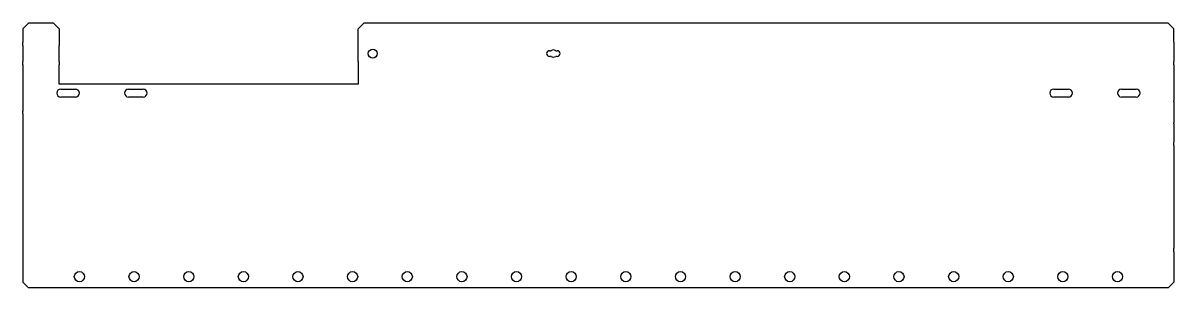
# Model space of a CAD drawing. Header units: millimetres. Extents: x -506 to 514, y 115 to 350.
import ezdxf

# ---------------------------------------------------------------- set-up
doc = ezdxf.new("R2010")
doc.units = ezdxf.units.MM
doc.layers.add('CALHA_DE_FIAÇÃO_', color=7, linetype='Continuous')
doc.layers.add('Default', color=7, linetype='Continuous')

# ---------------------------------------------------------------- blocks, each defined once
blk = doc.blocks.new('SE')
at = {"layer": 'CALHA_DE_FIAÇÃO_', "color": 7, "linetype": 'Continuous'}
for p, q in [((-501.4, 349.7), (-506.4, 344.7)), ((-479.4, 349.7), (-501.4, 349.7)), ((-474.4, 344.7), (-479.4, 349.7)), ((-204.4, 349.7), (-209.4, 344.7)), ((508.6, 349.7), (-204.4, 349.7)), ((513.6, 344.7), (508.6, 349.7)), ((-506.4, 344.7), (-506.4, 332.7)), ((-474.4, 344.7), (-474.4, 332.7)), ((-209.4, 332.7), (-209.4, 344.7)), ((513.6, 332.7), (513.6, 344.7)), ((-506.4, 329.7), (-506.4, 332.7)), ((-506.4, 329.7), (-506.4, 315.7)), ((-474.4, 332.7), (-474.4, 329.7)), ((-474.4, 315.7), (-474.4, 329.7)), ((-209.4, 329.7), (-209.4, 332.7)), ((-209.4, 315.7), (-209.4, 329.7)), ((513.6, 332.7), (513.6, 329.7)), ((513.6, 329.7), (513.6, 315.7)), ((-39.9, 325.2), (-38.4, 325.2)), ((-38.4, 320.2), (-39.9, 320.2)), ((-34.3, 325.2), (-32.9, 325.2)), ((-32.9, 320.2), (-34.3, 320.2)), ((-506.4, 312.7), (-506.4, 315.7)), ((-506.4, 312.7), (-506.4, 280.8)), ((-474.4, 315.7), (-474.4, 312.7)), ((-474.4, 295.7), (-474.4, 312.7)), ((-209.4, 315.7), (-209.4, 312.7)), ((-209.4, 312.7), (-209.4, 295.7)), ((513.6, 312.7), (513.6, 315.7)), ((513.6, 312.7), (513.6, 280.8)), ((-209.4, 295.7), (-474.4, 295.7)), ((-472.9, 291.2), (-459.9, 291.2)), ((-412.9, 291.2), (-399.9, 291.2)), ((407.1, 291.2), (420.1, 291.2)), ((467.1, 291.2), (480.1, 291.2)), ((-506.4, 280.8), (-506.4, 279.9)), ((-506.4, 279.9), (-506.4, 271.6)), ((-459.9, 284.2), (-472.9, 284.2)), ((-399.9, 284.2), (-412.9, 284.2)), ((420.1, 284.2), (407.1, 284.2)), ((480.1, 284.2), (467.1, 284.2)), ((513.6, 279.9), (513.6, 280.8)), ((513.6, 279.9), (513.6, 271.6)), ((-506.4, 269.6), (-506.4, 271.6)), ((-506.4, 269.6), (-506.4, 261.3)), ((513.6, 271.6), (513.6, 269.6)), ((513.6, 269.6), (513.6, 261.3)), ((-506.4, 261.3), (-506.4, 260.4)), ((-506.4, 260.4), (-506.4, 244.2)), ((513.6, 260.4), (513.6, 261.3)), ((513.6, 260.4), (513.6, 244.2)), ((-506.4, 244.2), (-506.4, 241.2)), ((-506.4, 241.2), (-506.4, 150.2)), ((513.6, 241.2), (513.6, 244.2)), ((513.6, 241.2), (513.6, 150.2)), ((-506.4, 150.2), (-506.4, 147.2)), ((-506.4, 147.2), (-506.4, 120.2)), ((513.6, 147.2), (513.6, 150.2)), ((513.6, 147.2), (513.6, 120.2)), ((-506.4, 120.2), (-501.4, 115.2)), ((508.6, 115.2), (-501.4, 115.2)), ((508.6, 115.2), (513.6, 120.2))]:
    blk.add_line(p, q, dxfattribs=at)
for centre, radius in [((-196.4, 322.7), 4), ((-456.4, 125.2), 4.5), ((-408, 125.2), 4.5), ((-359.5, 125.2), 4.5), ((-311.1, 125.2), 4.5), ((-262.7, 125.2), 4.5), ((-214.3, 125.2), 4.5), ((-165.8, 125.2), 4.5), ((-117.4, 125.2), 4.5), ((-69, 125.2), 4.5), ((-20.6, 125.2), 4.5), ((27.8, 125.2), 4.5), ((76.3, 125.2), 4.5), ((124.7, 125.2), 4.5), ((173.1, 125.2), 4.5), ((221.5, 125.2), 4.5), ((269.9, 125.2), 4.5), ((318.4, 125.2), 4.5), ((366.8, 125.2), 4.5), ((415.2, 125.2), 4.5), ((463.6, 125.2), 4.5)]:
    blk.add_circle(centre, radius, dxfattribs=at)
for centre, radius, start, end in [((-39.9, 322.7), 2.5, 90, 270), ((-36.4, 322.7), 3.25, 50.2849, 129.7151), ((-36.4, 322.7), 3.25, 230.2849, 309.7151), ((-32.9, 322.7), 2.5, 270, 90), ((-472.9, 287.7), 3.5, 90, 270), ((-459.9, 287.7), 3.5, 270, 90), ((-412.9, 287.7), 3.5, 90, 270), ((-399.9, 287.7), 3.5, 270, 90), ((407.1, 287.7), 3.5, 90, 270), ((420.1, 287.7), 3.5, 270, 90), ((467.1, 287.7), 3.5, 90, 270), ((480.1, 287.7), 3.5, 270, 90)]:
    blk.add_arc(centre, radius, start, end, dxfattribs=at)

msp = doc.modelspace()

# ---------------------------------------------------------------- block references
at = {"layer": 'Default'}
msp.add_blockref('SE', (0, 0), dxfattribs=at)

doc.saveas('drawing.dxf')
